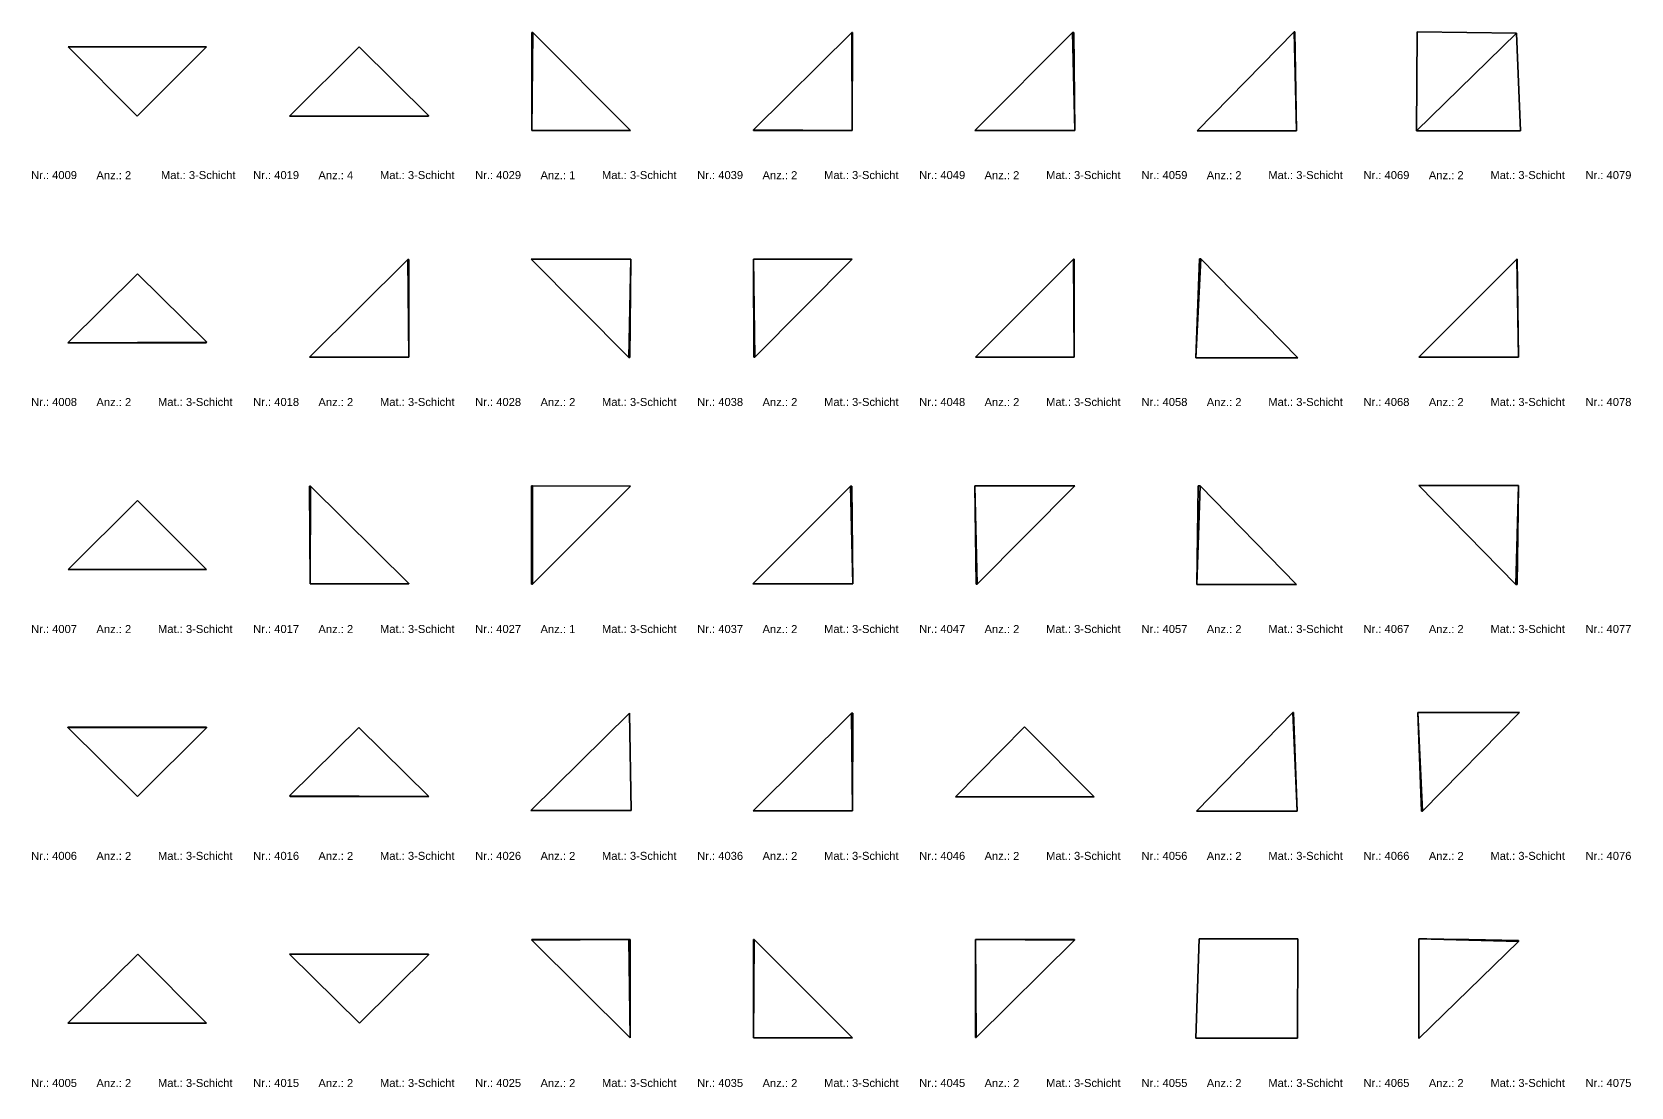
# Model space of a CAD drawing. Header units: millimetres. Extents: x -1099 to 66227, y -20588 to 1633.
# Drawn here: x -1099 to 15114, y -9081 to 1619 of the extents above; entities that cross this region are included whole.
import ezdxf

# ---------------------------------------------------------------- set-up
doc = ezdxf.new("R2010")
doc.units = ezdxf.units.MM
doc.header["$LTSCALE"] = 12.5
doc.layers.add('CURVES', color=1, linetype='Continuous', true_color=0xff0000)
doc.layers.add('TEXT', color=1, linetype='Continuous', true_color=0xff0000)
doc.styles.add('ARIAL_REGULAR', font='arial.ttf')

msp = doc.modelspace()

# ---------------------------------------------------------------- texts
at = {"layer": 'TEXT', "attachment_point": 7, "style": 'ARIAL_REGULAR'}
for s, insert, char_height, width in [('Nr.: 4009', (-1109, 126), 81.1, 1080.49), ('Anz.: 2', (-446, 126), 81.1, 853.81), ('Mat.: 3-Schicht', (208, 126), 81.15, 1665.28), ('Nr.: 4019', (1143, 126), 81.1, 1080.49), ('Anz.: 4', (1805, 126), 81.1, 854.69), ('Mat.: 3-Schicht', (2429, 126), 81.15, 1665.28), ('Nr.: 4029', (3394, 126), 81.1, 1080.49), ('Anz.: 1', (4057, 126), 81.1, 824.7), ('Mat.: 3-Schicht', (4680, 126), 81.15, 1665.28), ('Nr.: 4039', (5645, 126), 81.1, 1080.49), ('Anz.: 2', (6308, 126), 81.1, 853.81), ('Mat.: 3-Schicht', (6932, 126), 81.15, 1665.28), ('Nr.: 4049', (7897, 126), 81.1, 1080.49), ('Anz.: 2', (8559, 126), 81.1, 853.81), ('Mat.: 3-Schicht', (9183, 126), 81.15, 1665.28), ('Nr.: 4059', (10150, 126), 81.1, 1080.49), ('Anz.: 2', (10812, 126), 81.1, 853.81), ('Mat.: 3-Schicht', (11436, 126), 81.15, 1665.28), ('Nr.: 4069', (12401, 126), 81.1, 1080.49), ('Anz.: 2', (13064, 126), 81.1, 853.81), ('Mat.: 3-Schicht', (13688, 126), 81.15, 1665.28), ('Nr.: 4079', (14652, 126), 81.1, 1080.49), ('Nr.: 4008', (-1109, -2175), 81.1, 1080.49), ('Anz.: 2', (-446, -2175), 81.1, 853.81), ('Mat.: 3-Schicht', (178, -2175), 81.15, 1665.28), ('Nr.: 4018', (1143, -2175), 81.1, 1080.49), ('Anz.: 2', (1805, -2175), 81.1, 853.81), ('Mat.: 3-Schicht', (2429, -2175), 81.15, 1665.28), ('Nr.: 4028', (3394, -2175), 81.1, 1080.49), ('Anz.: 2', (4057, -2175), 81.1, 853.81), ('Mat.: 3-Schicht', (4680, -2175), 81.15, 1665.28), ('Nr.: 4038', (5645, -2175), 81.1, 1080.49), ('Anz.: 2', (6308, -2175), 81.1, 853.81), ('Mat.: 3-Schicht', (6932, -2175), 81.15, 1665.28), ('Nr.: 4048', (7897, -2175), 81.1, 1080.49), ('Anz.: 2', (8559, -2175), 81.1, 853.81), ('Mat.: 3-Schicht', (9183, -2175), 81.15, 1665.28), ('Nr.: 4058', (10150, -2175), 81.1, 1080.49), ('Anz.: 2', (10812, -2175), 81.1, 853.81), ('Mat.: 3-Schicht', (11436, -2175), 81.15, 1665.28), ('Nr.: 4068', (12401, -2175), 81.1, 1080.49), ('Anz.: 2', (13064, -2175), 81.1, 853.81), ('Mat.: 3-Schicht', (13688, -2175), 81.15, 1665.28), ('Nr.: 4078', (14652, -2175), 81.1, 1080.49), ('Nr.: 4007', (-1109, -4477), 81.1, 1079.61), ('Anz.: 2', (-446, -4477), 81.1, 853.81), ('Mat.: 3-Schicht', (178, -4477), 81.15, 1665.28), ('Nr.: 4017', (1143, -4477), 81.1, 1079.61), ('Anz.: 2', (1805, -4477), 81.1, 853.81), ('Mat.: 3-Schicht', (2429, -4477), 81.15, 1665.28), ('Nr.: 4027', (3394, -4477), 81.1, 1079.61), ('Anz.: 1', (4057, -4477), 81.1, 824.7), ('Mat.: 3-Schicht', (4680, -4477), 81.15, 1665.28), ('Nr.: 4037', (5645, -4477), 81.1, 1079.61), ('Anz.: 2', (6308, -4477), 81.1, 853.81), ('Mat.: 3-Schicht', (6932, -4477), 81.15, 1665.28), ('Nr.: 4047', (7897, -4477), 81.1, 1079.61), ('Anz.: 2', (8559, -4477), 81.1, 853.81), ('Mat.: 3-Schicht', (9183, -4477), 81.15, 1665.28), ('Nr.: 4057', (10150, -4477), 81.1, 1079.61), ('Anz.: 2', (10812, -4477), 81.1, 853.81), ('Mat.: 3-Schicht', (11436, -4477), 81.15, 1665.28), ('Nr.: 4067', (12401, -4477), 81.1, 1079.61), ('Anz.: 2', (13064, -4477), 81.1, 853.81), ('Mat.: 3-Schicht', (13688, -4477), 81.15, 1665.28), ('Nr.: 4077', (14652, -4477), 81.1, 1079.61), ('Nr.: 4006', (-1109, -6778), 81.1, 1079.61), ('Anz.: 2', (-446, -6778), 81.1, 853.81), ('Mat.: 3-Schicht', (178, -6778), 81.15, 1665.28), ('Nr.: 4016', (1143, -6778), 81.1, 1079.61), ('Anz.: 2', (1805, -6778), 81.1, 853.81), ('Mat.: 3-Schicht', (2429, -6778), 81.15, 1665.28), ('Nr.: 4026', (3394, -6778), 81.1, 1079.61), ('Anz.: 2', (4057, -6778), 81.1, 853.81), ('Mat.: 3-Schicht', (4680, -6778), 81.15, 1665.28), ('Nr.: 4036', (5645, -6778), 81.1, 1079.61), ('Anz.: 2', (6308, -6778), 81.1, 853.81), ('Mat.: 3-Schicht', (6932, -6778), 81.15, 1665.28), ('Nr.: 4046', (7897, -6778), 81.1, 1079.61), ('Anz.: 2', (8559, -6778), 81.1, 853.81), ('Mat.: 3-Schicht', (9183, -6778), 81.15, 1665.28), ('Nr.: 4056', (10150, -6778), 81.1, 1079.61), ('Anz.: 2', (10812, -6778), 81.1, 853.81), ('Mat.: 3-Schicht', (11436, -6778), 81.15, 1665.28), ('Nr.: 4066', (12401, -6778), 81.1, 1079.61), ('Anz.: 2', (13064, -6778), 81.1, 853.81), ('Mat.: 3-Schicht', (13688, -6778), 81.15, 1665.28), ('Nr.: 4076', (14652, -6778), 81.1, 1079.61), ('Nr.: 4005', (-1109, -9081), 81.1, 1081.37), ('Anz.: 2', (-446, -9081), 81.1, 853.81), ('Mat.: 3-Schicht', (178, -9081), 81.15, 1665.28), ('Nr.: 4015', (1143, -9081), 81.1, 1081.37), ('Anz.: 2', (1805, -9081), 81.1, 853.81), ('Mat.: 3-Schicht', (2429, -9081), 81.15, 1665.28), ('Nr.: 4025', (3394, -9081), 81.1, 1081.37), ('Anz.: 2', (4057, -9081), 81.1, 853.81), ('Mat.: 3-Schicht', (4680, -9081), 81.15, 1665.28), ('Nr.: 4035', (5645, -9081), 81.1, 1081.37), ('Anz.: 2', (6308, -9081), 81.1, 853.81), ('Mat.: 3-Schicht', (6932, -9081), 81.15, 1665.28), ('Nr.: 4045', (7897, -9081), 81.1, 1081.37), ('Anz.: 2', (8559, -9081), 81.1, 853.81), ('Mat.: 3-Schicht', (9183, -9081), 81.15, 1665.28), ('Nr.: 4055', (10150, -9081), 81.1, 1081.37), ('Anz.: 2', (10812, -9081), 81.1, 853.81), ('Mat.: 3-Schicht', (11436, -9081), 81.15, 1665.28), ('Nr.: 4065', (12401, -9081), 81.1, 1081.37), ('Anz.: 2', (13064, -9081), 81.1, 853.81), ('Mat.: 3-Schicht', (13688, -9081), 81.15, 1665.28), ('Nr.: 4075', (14652, -9081), 81.1, 1081.37)]:
    msp.add_mtext(s, dxfattribs=dict(at, insert=insert, char_height=char_height, width=width))

# ---------------------------------------------------------------- meshes
at = {"layer": 'CURVES'}
mesh = msp.add_polyface(dxfattribs=at)
corners = [(671, 1468), (-734, 1468), (-734, 1468, 100), (671, 1468, 100), (-734, 1468, 100), (-734, 1468), (-32, 766), (-32, 766, 100), (-32, 766, 100), (-32, 766), (-32, 766), (-32, 766, 100), (671, 1468), (671, 1468, 100), (-32, 766, 100), (-32, 766), (-734, 1468), (671, 1468), (-32, 766), (-32, 766), (671, 1468, 100), (-734, 1468, 100), (-32, 766, 100), (-32, 766, 100)]
mesh.append_faces([[corners[k] for k in face] for face in [(3, 0, 1, 2), (4, 5, 6, 7), (8, 9, 10, 11), (14, 15, 12, 13), (16, 19, 18, 18), (19, 16, 17, 17), (23, 21, 22, 22), (21, 23, 20, 20)]])
mesh = msp.add_polyface(dxfattribs=at)
corners = [(2923, 770), (2219, 1469), (2219, 1469, 100), (2923, 770, 100), (2219, 1469, 100), (2219, 1469), (1513, 766), (1513, 766, 100), (1513, 766, 100), (1513, 766), (2919, 766), (2919, 766, 100), (2923, 770), (2923, 770, 100), (2919, 766, 100), (2919, 766), (2219, 1469), (2923, 770), (1513, 766), (2919, 766), (2923, 770, 100), (2219, 1469, 100), (1513, 766, 100), (2919, 766, 100)]
mesh.append_faces([[corners[k] for k in face] for face in [(3, 0, 1, 2), (4, 5, 6, 7), (8, 9, 10, 11), (14, 15, 12, 13), (17, 19, 18, 18), (18, 16, 17, 17), (20, 21, 22, 22), (22, 23, 20, 20)]])
mesh = msp.add_polyface(dxfattribs=at)
corners = [(3980, 1615), (3969, 1615), (3969, 1615, 100), (3980, 1615, 100), (3969, 1615, 100), (3969, 1615), (3968, 619), (3968, 619, 100), (3968, 619, 100), (3968, 619), (4968, 619), (4968, 619, 100), (3980, 1615), (3980, 1615, 100), (4968, 619, 100), (4968, 619), (3969, 1615), (3980, 1615), (3968, 619), (4968, 619), (3980, 1615, 100), (3969, 1615, 100), (3968, 619, 100), (4968, 619, 100)]
mesh.append_faces([[corners[k] for k in face] for face in [(0, 1, 2, 3), (7, 4, 5, 6), (11, 8, 9, 10), (15, 12, 13, 14), (17, 19, 18, 18), (18, 16, 17, 17), (20, 21, 22, 22), (22, 23, 20, 20)]])
mesh = msp.add_polyface(dxfattribs=at)
corners = [(7221, 1614), (7212, 1614), (7212, 1614, 100), (7221, 1614, 100), (7212, 1614, 100), (7212, 1614), (6216, 628), (6216, 628, 100), (6216, 628, 100), (6216, 628), (6216, 620), (6216, 620, 100), (6216, 620, 100), (6216, 620), (7218, 620), (7218, 620, 100), (7221, 1614), (7221, 1614, 100), (7218, 620, 100), (7218, 620), (7212, 1614), (7221, 1614), (6216, 628), (6216, 620), (7218, 620), (7221, 1614, 100), (7212, 1614, 100), (6216, 628, 100), (6216, 620, 100), (7218, 620, 100)]
mesh.append_faces([[corners[k] for k in face] for face in [(3, 0, 1, 2), (4, 5, 6, 7), (8, 9, 10, 11), (12, 13, 14, 15), (18, 19, 16, 17), (22, 24, 23, 23), (24, 20, 21, 21), (22, 20, 24, 24), (29, 27, 28, 28), (25, 26, 29, 29), (27, 29, 26, 26)]])
mesh = msp.add_polyface(dxfattribs=at)
corners = [(9465, 1615), (9451, 1614), (9451, 1614, 100), (9465, 1615, 100), (9451, 1614, 100), (9451, 1614), (8460, 620), (8460, 620, 100), (8460, 620, 100), (8460, 620), (9476, 620), (9476, 620, 100), (9465, 1615), (9465, 1615, 100), (9476, 620, 100), (9476, 620), (9451, 1614), (9465, 1615), (8460, 620), (9476, 620), (9465, 1615, 100), (9451, 1614, 100), (8460, 620, 100), (9476, 620, 100)]
mesh.append_faces([[corners[k] for k in face] for face in [(0, 1, 2, 3), (4, 5, 6, 7), (8, 9, 10, 11), (13, 14, 15, 12), (16, 19, 18, 18), (19, 16, 17, 17), (23, 21, 22, 22), (21, 23, 20, 20)]])
mesh = msp.add_polyface(dxfattribs=at)
corners = [(11706, 1619), (11697, 1619), (11697, 1619, 100), (11706, 1619, 100), (11697, 1619, 100), (11697, 1619), (10714, 615), (10714, 615, 100), (10714, 615, 100), (10714, 615), (11721, 615), (11721, 615, 100), (11706, 1619), (11706, 1619, 100), (11721, 615, 100), (11721, 615), (11697, 1619), (11706, 1619), (10714, 615), (11721, 615), (11706, 1619, 100), (11697, 1619, 100), (10714, 615, 100), (11721, 615, 100)]
mesh.append_faces([[corners[k] for k in face] for face in [(1, 3, 0, 0), (3, 1, 2, 2), (6, 4, 5, 5), (4, 6, 7, 7), (8, 9, 10, 11), (13, 14, 15, 12), (16, 19, 18, 18), (19, 16, 17, 17), (23, 21, 22, 22), (21, 23, 20, 20)]])
mesh = msp.add_polyface(dxfattribs=at)
corners = [(13954, 1606), (12944, 1619), (12944, 1619, 100), (13954, 1606, 100), (12944, 1619, 100), (12944, 1619), (12940, 616), (12940, 616, 100), (12940, 616, 100), (12940, 616), (13995, 616), (13995, 616, 100), (13954, 1606), (13954, 1606, 100), (13995, 616, 100), (13995, 616), (12944, 1619), (13954, 1606), (12940, 616), (13995, 616), (13954, 1606, 100), (12944, 1619, 100), (12940, 616, 100), (13995, 616, 100)]
mesh.append_faces([[corners[k] for k in face] for face in [(2, 3, 0, 1), (7, 4, 5, 6), (8, 9, 10, 11), (15, 12, 13, 14), (17, 19, 18, 18), (18, 16, 17, 17), (20, 21, 22, 22), (22, 23, 20, 20)]])
mesh = msp.add_polyface(dxfattribs=at)
corners = [(2720, -687), (2712, -687), (2712, -687, 100), (2720, -687, 100), (2712, -687, 100), (2712, -687), (1716, -1679), (1716, -1679, 100), (1716, -1679, 100), (1716, -1679), (2720, -1679), (2720, -1679, 100), (2720, -687), (2720, -687, 100), (2720, -1679, 100), (2720, -1679), (2712, -687), (2720, -687), (1716, -1679), (2720, -1679), (2720, -687, 100), (2712, -687, 100), (1716, -1679, 100), (2720, -1679, 100)]
mesh.append_faces([[corners[k] for k in face] for face in [(3, 0, 1, 2), (7, 4, 5, 6), (8, 9, 10, 11), (15, 12, 13, 14), (16, 19, 18, 18), (19, 16, 17, 17), (23, 21, 22, 22), (21, 23, 20, 20)]])
mesh = msp.add_polyface(dxfattribs=at)
corners = [(4973, -685), (3963, -685), (3963, -685, 100), (4973, -685, 100), (3963, -685, 100), (3963, -685), (4952, -1681), (4952, -1681, 100), (4952, -1681, 100), (4952, -1681), (4961, -1681), (4961, -1681, 100), (4973, -685), (4973, -685, 100), (4961, -1681, 100), (4961, -1681), (3963, -685), (4973, -685), (4952, -1681), (4961, -1681), (4973, -685, 100), (3963, -685, 100), (4952, -1681, 100), (4961, -1681, 100)]
mesh.append_faces([[corners[k] for k in face] for face in [(0, 1, 2, 3), (7, 4, 5, 5), (5, 6, 7, 7), (11, 8, 9, 9), (9, 10, 11, 11), (15, 12, 13, 14), (17, 19, 18, 18), (18, 16, 17, 17), (20, 21, 22, 22), (22, 23, 20, 20)]])
mesh = msp.add_polyface(dxfattribs=at)
corners = [(7218, -686), (6218, -686), (6218, -686, 100), (7218, -686, 100), (6218, -686, 100), (6218, -686), (6219, -1680), (6219, -1680, 100), (6219, -1680, 100), (6219, -1680), (6229, -1680), (6229, -1680, 100), (7218, -686), (7218, -686, 100), (6229, -1680, 100), (6229, -1680), (6218, -686), (7218, -686), (6219, -1680), (6229, -1680), (7218, -686, 100), (6218, -686, 100), (6219, -1680, 100), (6229, -1680, 100)]
mesh.append_faces([[corners[k] for k in face] for face in [(0, 1, 2, 3), (6, 4, 5, 5), (4, 6, 7, 7), (8, 9, 10, 11), (13, 14, 15, 12), (16, 19, 18, 18), (19, 16, 17, 17), (23, 21, 22, 22), (21, 23, 20, 20)]])
mesh = msp.add_polyface(dxfattribs=at)
corners = [(9468, -686), (9460, -686), (9460, -686, 100), (9468, -686, 100), (9460, -686, 100), (9460, -686), (8468, -1680), (8468, -1680, 100), (8468, -1680, 100), (8468, -1680), (9468, -1680), (9468, -1680, 100), (9468, -686), (9468, -686, 100), (9468, -1680, 100), (9468, -1680), (9460, -686), (9468, -686), (8468, -1680), (9468, -1680), (9468, -686, 100), (9460, -686, 100), (8468, -1680, 100), (9468, -1680, 100)]
mesh.append_faces([[corners[k] for k in face] for face in [(0, 1, 2, 3), (5, 6, 7, 4), (11, 8, 9, 10), (13, 14, 15, 12), (16, 19, 18, 18), (19, 16, 17, 17), (23, 21, 22, 22), (21, 23, 20, 20)]])
mesh = msp.add_polyface(dxfattribs=at)
corners = [(10752, -681), (10738, -681), (10738, -681, 100), (10752, -681, 100), (10738, -681, 100), (10738, -681), (10701, -1685), (10701, -1685, 100), (10701, -1685, 100), (10701, -1685), (11735, -1685), (11735, -1685, 100), (10752, -681), (10752, -681, 100), (11735, -1685, 100), (11735, -1685), (10738, -681), (10752, -681), (10701, -1685), (11735, -1685), (10752, -681, 100), (10738, -681, 100), (10701, -1685, 100), (11735, -1685, 100)]
mesh.append_faces([[corners[k] for k in face] for face in [(3, 0, 1, 2), (5, 6, 7, 4), (8, 9, 10, 11), (14, 15, 12, 13), (17, 19, 18, 18), (18, 16, 17, 17), (20, 21, 22, 22), (22, 23, 20, 20)]])
mesh = msp.add_polyface(dxfattribs=at)
corners = [(13961, -685), (13955, -685), (13955, -685, 100), (13961, -685, 100), (13955, -685, 100), (13955, -685), (12963, -1680), (12963, -1680, 100), (12963, -1680, 100), (12963, -1680), (13972, -1680), (13972, -1680, 100), (13961, -685), (13961, -685, 100), (13972, -1680, 100), (13972, -1680), (13955, -685), (13961, -685), (12963, -1680), (13972, -1680), (13961, -685, 100), (13955, -685, 100), (12963, -1680, 100), (13972, -1680, 100)]
mesh.append_faces([[corners[k] for k in face] for face in [(3, 0, 1, 2), (4, 5, 6, 7), (8, 9, 10, 11), (14, 15, 12, 13), (16, 19, 18, 18), (19, 16, 17, 17), (23, 21, 22, 22), (21, 23, 20, 20)]])
mesh = msp.add_polyface(dxfattribs=at)
corners = [(673, -1527), (-28, -833), (-28, -833, 100), (673, -1527, 100), (-28, -833, 100), (-28, -833), (-737, -1532), (-737, -1532, 100), (-737, -1532, 100), (-737, -1532), (668, -1532), (668, -1532, 100), (673, -1527), (673, -1527, 100), (668, -1532, 100), (668, -1532), (-28, -833), (673, -1527), (-737, -1532), (668, -1532), (673, -1527, 100), (-28, -833, 100), (-737, -1532, 100), (668, -1532, 100)]
mesh.append_faces([[corners[k] for k in face] for face in [(0, 1, 2, 3), (4, 5, 6, 7), (8, 9, 10, 11), (13, 14, 15, 12), (17, 19, 18, 18), (18, 16, 17, 17), (20, 21, 22, 22), (22, 23, 20, 20)]])
mesh = msp.add_polyface(dxfattribs=at)
corners = [(2721, -3975), (1724, -2987), (1724, -2987, 100), (2721, -3975, 100), (1724, -2987, 100), (1724, -2987), (1716, -2987), (1716, -2987, 100), (1716, -2987, 100), (1716, -2987), (1720, -3979), (1720, -3979, 100), (1720, -3979, 100), (1720, -3979), (2721, -3979), (2721, -3979, 100), (2721, -3975), (2721, -3975, 100), (2721, -3979, 100), (2721, -3979), (1724, -2987), (2721, -3975), (1716, -2987), (1720, -3979), (2721, -3979), (2721, -3975, 100), (1724, -2987, 100), (1716, -2987, 100), (1720, -3979, 100), (2721, -3979, 100)]
mesh.append_faces([[corners[k] for k in face] for face in [(2, 3, 0, 1), (7, 4, 5, 6), (9, 10, 11, 8), (12, 13, 14, 15), (19, 16, 17, 18), (21, 24, 23, 23), (21, 23, 20, 20), (22, 20, 23, 23), (26, 27, 28, 28), (26, 28, 25, 25), (29, 25, 28, 28)]])
mesh = msp.add_polyface(dxfattribs=at)
corners = [(3977, -2984), (3967, -2984), (3967, -2984, 100), (3977, -2984, 100), (3967, -2984, 100), (3967, -2984), (3967, -3982), (3967, -3982, 100), (3967, -3982, 100), (3967, -3982), (3976, -3982), (3976, -3982, 100), (3976, -3982, 100), (3976, -3982), (4969, -2986), (4969, -2986, 100), (3977, -2984), (3977, -2984, 100), (4969, -2986, 100), (4969, -2986), (3967, -2984), (3977, -2984), (3967, -3982), (3976, -3982), (4969, -2986), (3977, -2984, 100), (3967, -2984, 100), (3967, -3982, 100), (3976, -3982, 100), (4969, -2986, 100)]
mesh.append_faces([[corners[k] for k in face] for face in [(1, 3, 0, 0), (3, 1, 2, 2), (5, 6, 7, 4), (11, 8, 9, 10), (15, 12, 13, 13), (13, 14, 15, 15), (18, 19, 16, 17), (23, 22, 20, 21), (24, 23, 21, 21), (27, 28, 25, 26), (25, 28, 29, 29)]])
mesh = msp.add_polyface(dxfattribs=at)
corners = [(7213, -2986), (7201, -2986), (7201, -2986, 100), (7213, -2986, 100), (7201, -2986, 100), (7201, -2986), (6211, -3979), (6211, -3979, 100), (6211, -3979, 100), (6211, -3979), (7225, -3979), (7225, -3979, 100), (7213, -2986), (7213, -2986, 100), (7225, -3979, 100), (7225, -3979), (7201, -2986), (7213, -2986), (6211, -3979), (7225, -3979), (7213, -2986, 100), (7201, -2986, 100), (6211, -3979, 100), (7225, -3979, 100)]
mesh.append_faces([[corners[k] for k in face] for face in [(0, 1, 2, 3), (5, 6, 7, 4), (8, 9, 10, 11), (14, 15, 12, 13), (16, 19, 18, 18), (19, 16, 17, 17), (23, 21, 22, 22), (21, 23, 20, 20)]])
mesh = msp.add_polyface(dxfattribs=at)
corners = [(9474, -2985), (8461, -2985), (8461, -2985, 100), (9474, -2985, 100), (8461, -2985, 100), (8461, -2985), (8474, -3981), (8474, -3981, 100), (8474, -3981, 100), (8474, -3981), (8483, -3981), (8483, -3981, 100), (9474, -2985), (9474, -2985, 100), (8483, -3981, 100), (8483, -3981), (8461, -2985), (9474, -2985), (8474, -3981), (8483, -3981), (9474, -2985, 100), (8461, -2985, 100), (8474, -3981, 100), (8483, -3981, 100)]
mesh.append_faces([[corners[k] for k in face] for face in [(3, 0, 1, 2), (4, 5, 6, 7), (8, 9, 10, 11), (14, 15, 12, 13), (16, 19, 18, 18), (19, 16, 17, 17), (23, 21, 22, 22), (21, 23, 20, 20)]])
mesh = msp.add_polyface(dxfattribs=at)
corners = [(10744, -2983), (10726, -2983), (10726, -2983, 100), (10744, -2983, 100), (10726, -2983, 100), (10726, -2983), (10712, -3983), (10712, -3983, 100), (10712, -3983, 100), (10712, -3983), (11723, -3983), (11723, -3983, 100), (10744, -2983), (10744, -2983, 100), (11723, -3983, 100), (11723, -3983), (10726, -2983), (10744, -2983), (10712, -3983), (11723, -3983), (10744, -2983, 100), (10726, -2983, 100), (10712, -3983, 100), (11723, -3983, 100)]
mesh.append_faces([[corners[k] for k in face] for face in [(0, 1, 2, 3), (7, 4, 5, 5), (5, 6, 7, 7), (11, 8, 9, 10), (12, 14, 15, 15), (14, 12, 13, 13), (17, 19, 18, 18), (18, 16, 17, 17), (20, 21, 22, 22), (22, 23, 20, 20)]])
mesh = msp.add_polyface(dxfattribs=at)
corners = [(13972, -2981), (12963, -2981), (12963, -2981, 100), (13972, -2981, 100), (12963, -2981, 100), (12963, -2981), (13947, -3984), (13947, -3984, 100), (13947, -3984, 100), (13947, -3984), (13960, -3984), (13960, -3984, 100), (13972, -2981), (13972, -2981, 100), (13960, -3984, 100), (13960, -3984), (12963, -2981), (13972, -2981), (13947, -3984), (13960, -3984), (13972, -2981, 100), (12963, -2981, 100), (13947, -3984, 100), (13960, -3984, 100)]
mesh.append_faces([[corners[k] for k in face] for face in [(2, 3, 0, 1), (5, 6, 7, 4), (9, 10, 11, 8), (15, 12, 13, 14), (17, 19, 18, 18), (18, 16, 17, 17), (20, 21, 22, 22), (22, 23, 20, 20)]])
mesh = msp.add_polyface(dxfattribs=at)
corners = [(-28, -3133), (-733, -3833), (-733, -3833, 100), (-28, -3133, 100), (-733, -3833, 100), (-733, -3833), (670, -3833), (670, -3833, 100), (-28, -3133), (-28, -3133, 100), (670, -3833, 100), (670, -3833), (-733, -3833), (-28, -3133), (670, -3833), (-28, -3133, 100), (-733, -3833, 100), (670, -3833, 100)]
mesh.append_faces([[corners[k] for k in face] for face in [(2, 3, 0, 0), (0, 1, 2, 2), (4, 5, 6, 7), (10, 11, 8, 9), (14, 12, 13, 13), (15, 16, 17, 17)]])
mesh = msp.add_polyface(dxfattribs=at)
corners = [(4960, -5288), (4959, -5288), (4959, -5288, 100), (4960, -5288, 100), (4959, -5288, 100), (4959, -5288), (3959, -6277), (3959, -6277, 100), (3959, -6277, 100), (3959, -6277), (4976, -6277), (4976, -6277, 100), (4960, -5288), (4960, -5288, 100), (4976, -6277, 100), (4976, -6277), (4959, -5288), (4960, -5288), (3959, -6277), (4976, -6277), (4960, -5288, 100), (4959, -5288, 100), (3959, -6277, 100), (4976, -6277, 100)]
mesh.append_faces([[corners[k] for k in face] for face in [(3, 0, 1, 2), (4, 5, 6, 7), (8, 9, 10, 11), (14, 15, 12, 13), (16, 19, 18, 18), (19, 16, 17, 17), (23, 21, 22, 22), (21, 23, 20, 20)]])
mesh = msp.add_polyface(dxfattribs=at)
corners = [(7222, -5288), (7211, -5288), (7211, -5288, 100), (7222, -5288, 100), (7211, -5288, 100), (7211, -5288), (6214, -6278), (6214, -6278, 100), (6214, -6278, 100), (6214, -6278), (7220, -6278), (7220, -6278, 100), (7222, -5288), (7222, -5288, 100), (7220, -6278, 100), (7220, -6278), (7211, -5288), (7222, -5288), (6214, -6278), (7220, -6278), (7222, -5288, 100), (7211, -5288, 100), (6214, -6278, 100), (7220, -6278, 100)]
mesh.append_faces([[corners[k] for k in face] for face in [(3, 0, 1, 2), (4, 5, 6, 7), (8, 9, 10, 11), (14, 15, 12, 13), (16, 19, 18, 18), (19, 16, 17, 17), (23, 21, 22, 22), (21, 23, 20, 20)]])
mesh = msp.add_polyface(dxfattribs=at)
corners = [(11692, -5283), (11686, -5283), (11686, -5283, 100), (11692, -5283, 100), (11686, -5283, 100), (11686, -5283), (10707, -6283), (10707, -6283, 100), (10707, -6283, 100), (10707, -6283), (11729, -6283), (11729, -6283, 100), (11692, -5283), (11692, -5283, 100), (11729, -6283, 100), (11729, -6283), (11686, -5283), (11692, -5283), (10707, -6283), (11729, -6283), (11692, -5283, 100), (11686, -5283, 100), (10707, -6283, 100), (11729, -6283, 100)]
mesh.append_faces([[corners[k] for k in face] for face in [(3, 0, 1, 2), (5, 6, 7, 4), (11, 8, 9, 10), (13, 14, 15, 12), (16, 19, 18, 18), (19, 16, 17, 17), (23, 21, 22, 22), (21, 23, 20, 20)]])
mesh = msp.add_polyface(dxfattribs=at)
corners = [(13982, -5281), (12953, -5281), (12953, -5281, 100), (13982, -5281, 100), (12953, -5281, 100), (12953, -5281), (12990, -6284), (12990, -6284, 100), (12990, -6284, 100), (12990, -6284), (13000, -6284), (13000, -6284, 100), (13982, -5281), (13982, -5281, 100), (13000, -6284, 100), (13000, -6284), (12953, -5281), (13982, -5281), (12990, -6284), (13000, -6284), (13982, -5281, 100), (12953, -5281, 100), (12990, -6284, 100), (13000, -6284, 100)]
mesh.append_faces([[corners[k] for k in face] for face in [(3, 0, 1, 2), (5, 6, 7, 4), (11, 8, 9, 10), (13, 14, 15, 12), (16, 19, 18, 18), (19, 16, 17, 17), (23, 21, 22, 22), (21, 23, 20, 20)]])
mesh = msp.add_polyface(dxfattribs=at)
corners = [(668, -5430), (-735, -5430), (-735, -5430, 100), (668, -5430, 100), (-735, -5430, 100), (-735, -5430), (-737, -5433), (-737, -5433, 100), (-737, -5433, 100), (-737, -5433), (-30, -6135), (-30, -6135, 100), (-30, -6135, 100), (-30, -6135), (674, -5436), (674, -5436, 100), (668, -5430), (668, -5430, 100), (674, -5436, 100), (674, -5436), (-735, -5430), (668, -5430), (-737, -5433), (-30, -6135), (674, -5436), (668, -5430, 100), (-735, -5430, 100), (-737, -5433, 100), (-30, -6135, 100), (674, -5436, 100)]
mesh.append_faces([[corners[k] for k in face] for face in [(3, 0, 1, 2), (5, 6, 7, 4), (8, 9, 10, 11), (12, 13, 14, 15), (18, 19, 16, 17), (22, 24, 23, 23), (24, 20, 21, 21), (22, 20, 24, 24), (29, 26, 27, 27), (26, 29, 25, 25), (28, 29, 27, 27)]])
mesh = msp.add_polyface(dxfattribs=at)
corners = [(2216, -5433), (1513, -6127), (1513, -6127, 100), (2216, -5433, 100), (1513, -6127, 100), (1513, -6127), (1519, -6133), (1519, -6133, 100), (1519, -6133, 100), (1519, -6133), (2923, -6133), (2923, -6133, 100), (2216, -5433), (2216, -5433, 100), (2923, -6133, 100), (2923, -6133), (1513, -6127), (2216, -5433), (1519, -6133), (2923, -6133), (2216, -5433, 100), (1513, -6127, 100), (1519, -6133, 100), (2923, -6133, 100)]
mesh.append_faces([[corners[k] for k in face] for face in [(3, 0, 1, 2), (4, 5, 6, 7), (8, 9, 10, 11), (14, 15, 12, 13), (16, 19, 18, 18), (19, 16, 17, 17), (23, 21, 22, 22), (21, 23, 20, 20)]])
mesh = msp.add_polyface(dxfattribs=at)
corners = [(8965, -5427), (8266, -6139), (8266, -6139, 100), (8965, -5427, 100), (8266, -6139, 100), (8266, -6139), (9669, -6139), (9669, -6139, 100), (8965, -5427), (8965, -5427, 100), (9669, -6139, 100), (9669, -6139), (8266, -6139), (8965, -5427), (9669, -6139), (8965, -5427, 100), (8266, -6139, 100), (9669, -6139, 100)]
mesh.append_faces([[corners[k] for k in face] for face in [(1, 3, 0, 0), (3, 1, 2, 2), (4, 5, 6, 7), (9, 10, 11, 11), (11, 8, 9, 9), (14, 12, 13, 13), (15, 16, 17, 17)]])
mesh = msp.add_polyface(dxfattribs=at)
corners = [(4967, -7584), (4967, -7584, 100), (3969, -7586), (3969, -7586, 100), (4954, -7584), (4468, -7585, 50), (4957, -7584, 50), (4468, -7585, 25), (4836, -7584, 50), (4957, -7584, 25), (4836, -7584, 25), (4218, -7585, 50), (4836, -7584, 12), (4955, -7584, 25), (4957, -7584, 12), (4955, -7584, 12), (4962, -7584, 50), (4962, -7584, 25), (4836, -7584, 6), (4928, -7584, 12), (4955, -7584, 6), (4928, -7584, 6), (4468, -7585, 12), (4652, -7584, 25), (4652, -7584, 12), (4218, -7585, 25), (4343, -7585, 50), (4343, -7585, 25), (4954, -7584, 100), (4468, -7585, 75), (4957, -7584, 75), (4836, -7584, 75), (4836, -7584, 88), (4957, -7584, 88), (4955, -7584, 75), (4955, -7584, 88), (4962, -7584, 75), (4836, -7584, 94), (4955, -7584, 94), (4928, -7584, 88), (4928, -7584, 94), (4468, -7585, 88), (4652, -7584, 75), (4652, -7584, 88), (4218, -7585, 75), (4343, -7585, 75), (3969, -7586, 100), (3969, -7586), (3969, -7590), (3969, -7590, 100), (3969, -7590, 100), (3969, -7590), (4967, -8581), (4967, -8581, 100), (4967, -7584), (4967, -7584, 100), (4967, -8581, 100), (4967, -8581), (3969, -7586), (4954, -7584), (4967, -7584), (3969, -7590), (4967, -8581), (4967, -7584, 100), (4954, -7584, 100), (3969, -7586, 100), (3969, -7590, 100), (4967, -8581, 100)]
mesh.append_faces([[corners[k] for k in face] for face in [(43, 32, 31, 42), (41, 43, 42, 29), (40, 38, 35, 39), (37, 40, 39, 32), (35, 33, 30, 34), (39, 35, 34, 34), (31, 32, 39, 39), (34, 31, 39, 39), (34, 30, 6, 6), (8, 31, 34, 34), (6, 8, 34, 34), (42, 31, 8, 8), (5, 29, 42, 42), (8, 5, 42, 42), (30, 36, 16, 6), (6, 16, 17, 9), (23, 7, 5, 5), (8, 10, 23, 23), (5, 8, 23, 23), (13, 10, 8, 8), (6, 9, 13, 13), (8, 6, 13, 13), (19, 12, 10, 10), (13, 15, 19, 19), (10, 13, 19, 19), (13, 9, 14, 15), (12, 19, 21, 18), (19, 15, 20, 21), (7, 23, 24, 22), (23, 10, 12, 24), (45, 29, 5, 26), (44, 45, 26, 11), (11, 26, 27, 25), (26, 5, 7, 27), (17, 0, 14, 14), (4, 14, 0, 0), (14, 9, 17, 17), (16, 0, 17, 17), (21, 20, 4, 4), (14, 4, 20, 20), (21, 4, 18, 18), (14, 20, 15, 15), (1, 16, 36, 36), (30, 33, 36, 36), (1, 36, 33, 33), (0, 16, 1, 1), (38, 33, 35, 35), (28, 38, 40, 40), (37, 28, 40, 40), (33, 38, 28, 28), (1, 33, 28, 28), (24, 12, 18, 18), (18, 22, 24, 24), (18, 4, 22, 22), (7, 22, 27, 27), (25, 22, 2, 2), (25, 27, 22, 22), (25, 2, 11, 11), (22, 4, 2, 2), (41, 37, 43, 43), (32, 43, 37, 37), (29, 45, 41, 41), (3, 41, 44, 44), (45, 44, 41, 41), (11, 3, 44, 44), (41, 3, 28, 28), (3, 11, 2, 2), (37, 41, 28, 28), (46, 47, 48, 49), (50, 51, 52, 53), (56, 57, 54, 55), (59, 62, 61, 61), (62, 59, 60, 60), (58, 59, 61, 61), (64, 65, 66, 66), (63, 64, 67, 67), (66, 67, 64, 64)]])
mesh = msp.add_polyface(dxfattribs=at)
corners = [(6223, -7584), (6216, -7584), (6216, -7584, 100), (6223, -7584, 100), (6216, -7584, 100), (6216, -7584), (6217, -8581), (6217, -8581, 100), (6217, -8581, 100), (6217, -8581), (7220, -8581), (7220, -8581, 100), (6223, -7584), (6223, -7584, 100), (7220, -8581, 100), (7220, -8581), (6216, -7584), (6223, -7584), (6217, -8581), (7220, -8581), (6223, -7584, 100), (6216, -7584, 100), (6217, -8581, 100), (7220, -8581, 100)]
mesh.append_faces([[corners[k] for k in face] for face in [(3, 0, 1, 2), (7, 4, 5, 6), (9, 10, 11, 8), (13, 14, 15, 12), (17, 19, 18, 18), (18, 16, 17, 17), (20, 21, 22, 22), (22, 23, 20, 20)]])
mesh = msp.add_polyface(dxfattribs=at)
corners = [(9471, -7586), (8467, -7586), (8467, -7586, 100), (9471, -7586, 100), (8467, -7586, 100), (8467, -7586), (8466, -8580), (8466, -8580, 100), (8466, -8580, 100), (8466, -8580), (8473, -8580), (8473, -8580, 100), (8473, -8580, 100), (8473, -8580), (9471, -7592), (9471, -7592, 100), (9471, -7586), (9471, -7586, 100), (9471, -7592, 100), (9471, -7592), (8467, -7586), (9471, -7586), (8466, -8580), (8473, -8580), (9471, -7592), (9471, -7586, 100), (8467, -7586, 100), (8466, -8580, 100), (8473, -8580, 100), (9471, -7592, 100)]
mesh.append_faces([[corners[k] for k in face] for face in [(3, 0, 1, 2), (5, 6, 7, 4), (8, 9, 10, 11), (15, 12, 13, 14), (17, 18, 19, 16), (20, 23, 22, 22), (21, 24, 20, 20), (23, 20, 24, 24), (28, 26, 27, 27), (26, 29, 25, 25), (28, 29, 26, 26)]])
mesh = msp.add_polyface(dxfattribs=at)
corners = [(11736, -7579), (10735, -7579), (10735, -7579, 100), (11736, -7579, 100), (10735, -7579, 100), (10735, -7579), (10700, -8586), (10700, -8586, 100), (10700, -8586, 100), (10700, -8586), (11733, -8586), (11733, -8586, 100), (11736, -7579), (11736, -7579, 100), (11733, -8586, 100), (11733, -8586), (10735, -7579), (11736, -7579), (10700, -8586), (11733, -8586), (11736, -7579, 100), (10735, -7579, 100), (10700, -8586, 100), (11733, -8586, 100)]
mesh.append_faces([[corners[k] for k in face] for face in [(3, 0, 1, 2), (4, 5, 6, 7), (8, 9, 10, 11), (14, 15, 12, 13), (19, 18, 16, 17), (22, 23, 20, 21)]])
mesh = msp.add_polyface(dxfattribs=at)
corners = [(13973, -7595), (13973, -7595, 100), (12962, -7578), (12962, -7578, 100), (12963, -7578), (13468, -7586, 50), (12963, -7578, 50), (12963, -7578, 25), (13089, -7580, 50), (13468, -7586, 25), (13089, -7580, 25), (13720, -7590, 50), (12963, -7578, 12), (12963, -7578, 25), (13089, -7580, 12), (12963, -7578, 12), (12963, -7578, 50), (12963, -7578, 25), (12963, -7578, 6), (12994, -7579, 12), (13089, -7580, 6), (12994, -7579, 6), (13278, -7583, 25), (13468, -7586, 12), (13278, -7583, 12), (13594, -7588, 50), (13720, -7590, 25), (13594, -7588, 25), (12963, -7578, 3), (12963, -7578, 6), (12994, -7579, 3), (12963, -7578, 3), (12963, -7578, 6), (12963, -7578, 12), (12963, -7578, 6), (12963, -7578, 12), (12963, -7578, 25), (12963, -7578, 12), (12962, -7578, 25), (12962, -7578, 12), (12962, -7578, 12), (12962, -7578, 6), (12962, -7578, 6), (12962, -7578, 6), (12962, -7578, 3), (12962, -7578, 3), (12962, -7578, 3), (12962, -7578, 2), (12962, -7578, 2), (12963, -7578, 100), (12963, -7578, 75), (12963, -7578, 75), (12963, -7578, 88), (12962, -7578, 75), (12962, -7578, 88), (12962, -7578, 94), (12962, -7578, 88), (12962, -7578, 94), (12962, -7578, 97), (12962, -7578, 94), (12962, -7578, 97), (12962, -7578, 98), (12962, -7578, 97), (12962, -7578, 98), (13468, -7586, 75), (13089, -7580, 75), (12963, -7578, 88), (13089, -7580, 88), (12963, -7578, 75), (12963, -7578, 88), (12963, -7578, 94), (13089, -7580, 94), (12994, -7579, 88), (12994, -7579, 94), (13468, -7586, 88), (13278, -7583, 75), (13278, -7583, 88), (13720, -7590, 75), (13594, -7588, 75), (12963, -7578, 97), (12994, -7579, 97), (12963, -7578, 94), (12963, -7578, 97), (12963, -7578, 94), (12963, -7578, 88), (12963, -7578, 94), (12963, -7578, 75), (12963, -7578, 88), (12963, -7578, 98), (12994, -7579, 98), (12971, -7578, 97), (12971, -7578, 98), (13089, -7580, 97), (13042, -7579, 94), (13042, -7579, 97), (13278, -7583, 94), (13184, -7582, 88), (13184, -7582, 94), (12962, -7578, 100), (12962, -7578), (12962, -8587), (12962, -8587, 100), (12962, -8587, 100), (12962, -8587), (13973, -7606), (13973, -7606, 100), (13973, -7595), (13973, -7595, 100), (13973, -7606, 100), (13973, -7606), (12962, -7578), (12963, -7578), (13973, -7595), (12962, -8587), (13973, -7606), (13973, -7595, 100), (12963, -7578, 100), (12962, -7578, 100), (12962, -8587, 100), (13973, -7606, 100)]
mesh.append_faces([[corners[k] for k in face] for face in [(78, 77, 11, 25), (64, 78, 25, 5), (5, 25, 27, 9), (25, 11, 26, 27), (63, 61, 60, 62), (60, 58, 57, 59), (57, 55, 54, 56), (54, 52, 51, 53), (87, 66, 50, 86), (52, 87, 86, 51), (86, 50, 6, 6), (16, 51, 86, 86), (6, 16, 86, 86), (85, 70, 69, 84), (83, 85, 84, 66), (91, 89, 80, 90), (88, 91, 90, 82), (90, 80, 73, 73), (81, 82, 90, 90), (73, 81, 90, 90), (79, 82, 81, 70), (94, 92, 71, 93), (80, 94, 93, 73), (93, 71, 67, 67), (72, 73, 93, 93), (67, 72, 93, 93), (81, 73, 72, 72), (69, 70, 81, 81), (72, 69, 81, 81), (72, 67, 65, 65), (68, 69, 72, 72), (65, 68, 72, 72), (84, 69, 68, 68), (50, 66, 84, 84), (68, 50, 84, 84), (97, 95, 76, 96), (71, 97, 96, 67), (76, 74, 64, 75), (96, 76, 75, 75), (65, 67, 96, 96), (75, 65, 96, 96), (75, 64, 5, 5), (8, 65, 75, 75), (5, 8, 75, 75), (68, 65, 8, 8), (6, 50, 68, 68), (8, 6, 68, 68), (13, 7, 6, 6), (8, 10, 13, 13), (6, 8, 13, 13), (22, 10, 8, 8), (5, 9, 22, 22), (8, 5, 22, 22), (10, 22, 24, 14), (22, 9, 23, 24), (33, 12, 7, 7), (13, 15, 33, 33), (7, 13, 33, 33), (19, 15, 13, 13), (10, 14, 19, 19), (13, 10, 19, 19), (29, 18, 15, 15), (19, 21, 29, 29), (15, 19, 29, 29), (19, 14, 20, 21), (18, 29, 31, 28), (29, 21, 30, 31), (12, 33, 34, 32), (33, 15, 18, 34), (36, 17, 16, 16), (6, 7, 36, 36), (16, 6, 36, 36), (17, 36, 37, 35), (36, 7, 12, 37), (38, 17, 35, 39), (40, 39, 41, 42), (43, 42, 44, 45), (46, 45, 47, 48), (11, 0, 26, 26), (23, 26, 0, 0), (27, 26, 23, 23), (23, 20, 24, 24), (4, 23, 0, 0), (1, 0, 11, 11), (23, 9, 27, 27), (77, 1, 11, 11), (31, 30, 4, 4), (20, 4, 30, 30), (4, 28, 31, 31), (34, 28, 32, 32), (24, 20, 14, 14), (28, 34, 18, 18), (21, 20, 30, 30), (32, 28, 4, 4), (23, 4, 20, 20), (74, 78, 64, 64), (95, 74, 76, 76), (77, 74, 1, 1), (92, 1, 95, 95), (74, 95, 1, 1), (92, 97, 71, 71), (95, 97, 92, 92), (49, 1, 92, 92), (78, 74, 77, 77), (89, 94, 80, 80), (49, 89, 91, 91), (79, 49, 88, 88), (91, 88, 49, 49), (83, 49, 79, 79), (82, 79, 88, 88), (89, 49, 92, 92), (85, 79, 70, 70), (94, 89, 92, 92), (37, 12, 32, 32), (35, 37, 41, 41), (32, 41, 37, 37), (41, 32, 44, 44), (16, 17, 38, 38), (40, 38, 39, 39), (38, 53, 16, 16), (39, 35, 41, 41), (47, 45, 44, 44), (32, 47, 44, 44), (46, 48, 2, 2), (47, 2, 48, 48), (2, 47, 32, 32), (43, 40, 42, 42), (43, 45, 46, 46), (46, 62, 59, 43), (56, 40, 43, 59), (40, 56, 53, 38), (41, 44, 42, 42), (2, 32, 4, 4), (2, 3, 62, 46), (83, 66, 87, 87), (16, 53, 51, 51), (49, 83, 3, 3), (55, 52, 54, 54), (55, 83, 87, 52), (58, 83, 55, 55), (54, 53, 56, 56), (59, 57, 56, 56), (55, 57, 58, 58), (58, 60, 61, 61), (63, 62, 3, 3), (61, 63, 3, 3), (62, 60, 59, 59), (61, 3, 83, 83), (58, 61, 83, 83), (85, 83, 79, 79), (101, 98, 99, 100), (105, 102, 103, 103), (103, 104, 105, 105), (107, 108, 109, 109), (109, 106, 107, 107), (111, 114, 113, 113), (112, 114, 111, 111), (110, 111, 113, 113), (116, 117, 118, 118), (115, 116, 119, 119), (118, 119, 116, 116)]])
mesh = msp.add_polyface(dxfattribs=at)
corners = [(-27, -7734), (-735, -8432), (-735, -8432, 100), (-27, -7734, 100), (-735, -8432, 100), (-735, -8432), (671, -8432), (671, -8432, 100), (-27, -7734), (-27, -7734, 100), (671, -8432, 100), (671, -8432), (-735, -8432), (-27, -7734), (671, -8432), (-27, -7734, 100), (-735, -8432, 100), (671, -8432, 100)]
mesh.append_faces([[corners[k] for k in face] for face in [(2, 3, 0, 1), (4, 5, 6, 7), (11, 8, 9, 10), (14, 12, 13, 13), (15, 16, 17, 17)]])
mesh = msp.add_polyface(dxfattribs=at)
corners = [(2918, -7732), (1513, -7732), (1513, -7732, 100), (2918, -7732, 100), (1513, -7732, 100), (1513, -7732), (2223, -8433), (2223, -8433, 100), (2223, -8433, 100), (2223, -8433), (2923, -7738), (2923, -7738, 100), (2918, -7732), (2918, -7732, 100), (2923, -7738, 100), (2923, -7738), (1513, -7732), (2918, -7732), (2223, -8433), (2923, -7738), (2918, -7732, 100), (1513, -7732, 100), (2223, -8433, 100), (2923, -7738, 100)]
mesh.append_faces([[corners[k] for k in face] for face in [(3, 0, 1, 2), (4, 5, 6, 7), (8, 9, 10, 11), (14, 15, 12, 13), (16, 19, 18, 18), (19, 16, 17, 17), (23, 21, 22, 22), (21, 23, 20, 20)]])

doc.saveas('drawing.dxf')
